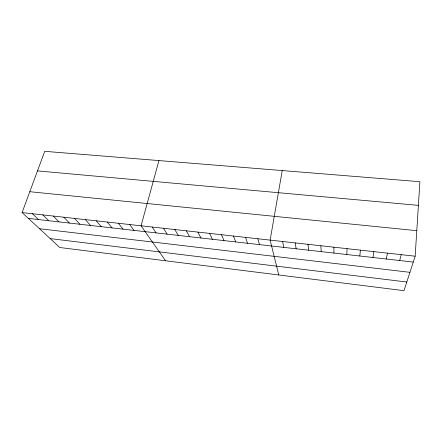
<?xml version="1.0" encoding="UTF-8"?>
<svg xmlns="http://www.w3.org/2000/svg" width="442" height="442" viewBox="0 0 442 442"><rect width="100%" height="100%" fill="white"/><g stroke="black" fill="none" stroke-linecap="round" stroke-linejoin="round"><path stroke-width="0.66" d="M346.804 254.531L347.081 248.658M415.16 256.216L419.9 181.706L44.708 151.33L22.1 212.591L59.792 247.514L403.988 290.67L415.16 256.216L22.1 212.591M359.81 256.006L360.396 250.139M372.96 257.498L373.86 251.631M282.234 170.562L270.134 240.122L278.775 274.968M386.247 259.006L387.474 253.144M399.678 260.531L401.237 254.669M158.949 160.579L141.053 225.796L165.584 260.78M37.487 170.899L418.397 205.364M29.802 191.712L416.784 230.68M28.387 218.414L413.259 262.067M39.515 228.724L409.938 272.322M50.167 238.597L406.795 282.013M32.382 213.729L38.493 219.563M42.769 214.884L48.697 220.718M53.255 216.05L59.001 221.89M63.852 217.226L69.405 223.066M74.549 218.414L79.908 224.26M85.356 219.613L90.516 225.464M96.268 220.823L101.235 226.68M107.295 222.044L112.053 227.906M118.434 223.282L122.981 229.144M129.683 224.53L134.014 230.398M152.197 227.028L156.092 232.901M163.457 228.282L167.131 234.155M174.828 229.542L178.275 235.415M186.314 230.818L189.535 236.691M197.922 232.105L200.906 237.984M209.646 233.409L212.387 239.288M221.492 234.724L223.989 240.603M233.464 236.05L235.708 241.929M245.559 237.393L247.548 243.271M257.78 238.752L259.509 244.63M282.62 241.503L283.803 247.387M295.234 242.907L296.14 248.785M307.986 244.321L308.604 250.2M320.875 245.752L321.207 251.631M333.909 247.2L333.937 253.073"/></g></svg>
